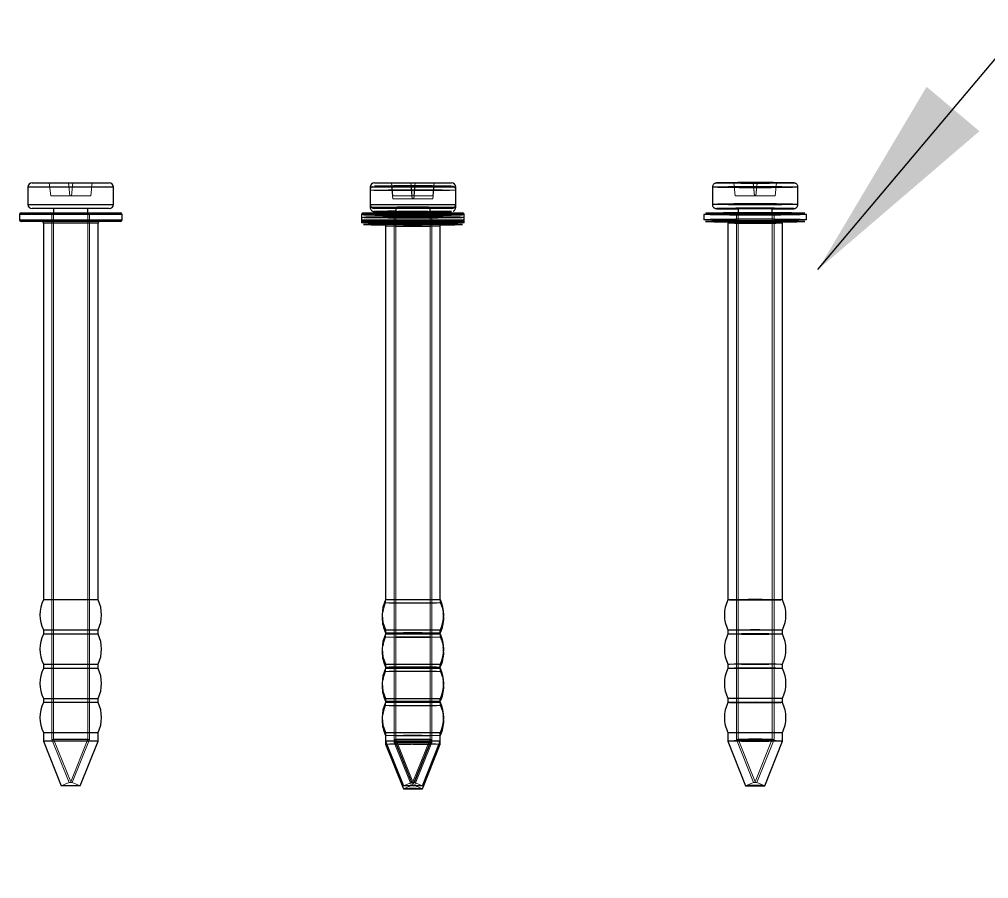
# Model space of a CAD drawing. Header units: millimetres. Extents: x 4892990 to 5673724, y 2128419 to 2381812.
# Drawn here: x 5652454.5 to 5652728.6, y 2380259.1 to 2380502.1 of the extents above; entities that cross this region are included whole.
import ezdxf

# ---------------------------------------------------------------- set-up
doc = ezdxf.new("R2010")
doc.units = ezdxf.units.MM
doc.header["$LTSCALE"] = 1000
doc.linetypes.add('HIDDEN', pattern=[0.375, 0.25, -0.125])
doc.layers.get('0').update_dxf_attribs({"linetype": 'CONTINUOUS'})
doc.dimstyles.new('SLDDIMSTYLE6', dxfattribs={"dimtxt": 0.18, "dimasz": 59.345215, "dimexe": 0, "dimexo": 0.0625, "dimgap": 0, "dimtad": 0, "dimtih": 1, "dimtoh": 1, "dimdec": 0, "dimrnd": 1e-09, "dimzin": 0, "dimdsep": 46, "dimsah": 1, "dimcen": 0.09, "dimadec": 0, "dimazin": 0, "dimtfac": 59.345215, "dimtdec": 0, "dimtofl": 0, "dimtmove": 0, "dimatfit": 3, "dimfxl": 1, "dimfrac": 2, "dimtolj": 1, "dimtzin": 0, "dimarcsym": 0})

msp = doc.modelspace()

# ---------------------------------------------------------------- linework, layer by layer
at = {"color": 7, "linetype": 'Continuous', "lineweight": 25, "ltscale": 20}
for p, q in [((5652456.89, 2380454.65), (5652456.89, 2380449.81)), ((5652458.1, 2380455.86), (5652479.88, 2380455.86)), ((5652481.09, 2380449.81), (5652481.09, 2380454.65)), ((5652553.69, 2380454.65), (5652553.69, 2380449.81)), ((5652554.9, 2380455.86), (5652576.68, 2380455.86)), ((5652577.89, 2380449.81), (5652577.89, 2380454.65)), ((5652650.49, 2380454.65), (5652650.49, 2380449.81)), ((5652674.69, 2380449.81), (5652674.69, 2380454.65)), ((5652553.69, 2380449.81), (5652553.69, 2380448.97)), ((5652577.89, 2380448.97), (5652577.89, 2380449.81)), ((5652454.47, 2380446.91), (5652454.47, 2380445.46)), ((5652454.96, 2380447.39), (5652483.03, 2380447.39)), ((5652468.99, 2380448.6), (5652458.1, 2380448.6)), ((5652464.15, 2380448.6), (5652464.15, 2380447.39)), ((5652479.88, 2380448.6), (5652468.99, 2380448.6)), ((5652473.83, 2380447.39), (5652473.83, 2380448.6)), ((5652483.51, 2380445.46), (5652483.51, 2380446.91)), ((5652551.27, 2380446.91), (5652551.27, 2380445.46)), ((5652551.76, 2380447.39), (5652565.79, 2380447.39)), ((5652576.68, 2380448.6), (5652554.9, 2380448.6)), ((5652560.95, 2380448.6), (5652560.95, 2380447.39)), ((5652565.79, 2380447.39), (5652579.83, 2380447.39)), ((5652570.63, 2380447.39), (5652570.63, 2380448.6)), ((5652580.31, 2380445.46), (5652580.31, 2380446.91)), ((5652648.07, 2380446.91), (5652648.07, 2380445.46)), ((5652657.75, 2380448.6), (5652657.75, 2380447.51)), ((5652667.43, 2380447.51), (5652667.43, 2380448.6)), ((5652677.11, 2380445.46), (5652677.11, 2380446.91)), ((5652483.03, 2380444.97), (5652454.96, 2380444.97)), ((5652461.25, 2380444.49), (5652461.25, 2380337.93)), ((5652476.74, 2380337.93), (5652476.74, 2380444.49)), ((5652551.27, 2380445.46), (5652551.27, 2380444.61)), ((5652565.79, 2380444.97), (5652551.76, 2380444.97)), ((5652558.05, 2380444.49), (5652558.05, 2380337.93)), ((5652579.83, 2380444.97), (5652565.79, 2380444.97)), ((5652573.54, 2380337.93), (5652573.54, 2380444.49)), ((5652580.31, 2380444.61), (5652580.31, 2380445.46)), ((5652654.85, 2380444.49), (5652654.85, 2380337.94)), ((5652670.34, 2380337.94), (5652670.34, 2380444.49)), ((5652476.74, 2380337.93), (5652461.25, 2380337.93)), ((5652565.79, 2380337.93), (5652558.05, 2380337.93)), ((5652573.54, 2380337.93), (5652565.79, 2380337.93)), ((5652461.25, 2380329.46), (5652461.25, 2380328.25)), ((5652461.25, 2380329.46), (5652476.74, 2380329.46)), ((5652476.74, 2380328.25), (5652461.25, 2380328.25)), ((5652476.74, 2380328.25), (5652476.74, 2380329.46)), ((5652558.05, 2380329.46), (5652558.05, 2380328.25)), ((5652558.05, 2380329.46), (5652573.54, 2380329.46)), ((5652565.79, 2380328.25), (5652558.05, 2380328.25)), ((5652573.54, 2380328.25), (5652565.79, 2380328.25)), ((5652573.54, 2380328.25), (5652573.54, 2380329.46)), ((5652654.85, 2380329.47), (5652654.85, 2380328.26)), ((5652670.34, 2380328.26), (5652670.34, 2380329.47)), ((5652461.25, 2380319.78), (5652461.25, 2380318.57)), ((5652461.25, 2380319.78), (5652476.74, 2380319.78)), ((5652476.74, 2380318.57), (5652461.25, 2380318.57)), ((5652476.74, 2380318.57), (5652476.74, 2380319.78)), ((5652558.05, 2380319.78), (5652558.05, 2380318.57)), ((5652558.05, 2380319.78), (5652573.54, 2380319.78)), ((5652565.79, 2380318.57), (5652558.05, 2380318.57)), ((5652573.54, 2380318.57), (5652565.79, 2380318.57)), ((5652573.54, 2380318.57), (5652573.54, 2380319.78)), ((5652654.85, 2380319.79), (5652654.85, 2380318.58)), ((5652670.34, 2380318.58), (5652670.34, 2380319.79)), ((5652461.25, 2380310.1), (5652461.25, 2380308.89)), ((5652461.25, 2380310.1), (5652476.74, 2380310.1)), ((5652476.74, 2380308.89), (5652476.74, 2380310.1)), ((5652558.05, 2380310.1), (5652558.05, 2380308.89)), ((5652558.05, 2380310.1), (5652573.54, 2380310.1)), ((5652573.54, 2380308.89), (5652573.54, 2380310.1)), ((5652654.85, 2380310.11), (5652654.85, 2380308.9)), ((5652670.34, 2380308.9), (5652670.34, 2380310.11)), ((5652476.74, 2380308.89), (5652461.25, 2380308.89)), ((5652565.79, 2380308.89), (5652558.05, 2380308.89)), ((5652573.54, 2380308.89), (5652565.79, 2380308.89)), ((5652461.25, 2380300.42), (5652461.25, 2380298)), ((5652461.25, 2380300.42), (5652476.74, 2380300.42)), ((5652461.25, 2380298), (5652466.3, 2380285.39)), ((5652476.74, 2380298), (5652461.25, 2380298)), ((5652471.69, 2380285.39), (5652476.74, 2380298)), ((5652476.74, 2380298), (5652476.74, 2380300.42)), ((5652558.05, 2380300.42), (5652558.05, 2380298)), ((5652558.05, 2380300.42), (5652573.54, 2380300.42)), ((5652558.05, 2380298), (5652563.1, 2380285.39)), ((5652558.05, 2380298), (5652558.05, 2380297.16)), ((5652565.79, 2380298), (5652558.05, 2380298)), ((5652573.54, 2380298), (5652565.79, 2380298)), ((5652568.49, 2380285.39), (5652573.54, 2380298)), ((5652573.54, 2380298), (5652573.54, 2380300.42)), ((5652573.54, 2380297.16), (5652573.54, 2380298)), ((5652654.85, 2380300.43), (5652654.85, 2380298.01)), ((5652654.85, 2380298.01), (5652659.9, 2380285.39)), ((5652665.29, 2380285.39), (5652670.34, 2380298.01)), ((5652670.34, 2380298.01), (5652670.34, 2380300.43)), ((5652558.05, 2380297.16), (5652563.1, 2380284.54)), ((5652568.49, 2380284.54), (5652573.54, 2380297.16)), ((5652471.69, 2380285.39), (5652466.3, 2380285.39)), ((5652565.79, 2380285.39), (5652563.1, 2380285.39)), ((5652568.49, 2380285.39), (5652565.79, 2380285.39))]:
    msp.add_line(p, q, dxfattribs=at)
at = {"color": 8, "linetype": 'Continuous', "lineweight": 25, "ltscale": 20}
for p, q in [((5652481.09, 2380454.65), (5652456.89, 2380454.65)), ((5652577.89, 2380454.65), (5652553.69, 2380454.65)), ((5652456.89, 2380449.81), (5652468.99, 2380449.81)), ((5652468.99, 2380449.81), (5652481.09, 2380449.81)), ((5652553.69, 2380449.81), (5652577.89, 2380449.81)), ((5652553.69, 2380448.97), (5652554.02, 2380448.99)), ((5652483.51, 2380446.91), (5652454.47, 2380446.91)), ((5652565.79, 2380446.91), (5652551.27, 2380446.91)), ((5652554.9, 2380447.76), (5652554.93, 2380447.75)), ((5652580.31, 2380446.91), (5652565.79, 2380446.91)), ((5652454.47, 2380445.46), (5652483.51, 2380445.46)), ((5652476.74, 2380444.49), (5652461.25, 2380444.49)), ((5652551.27, 2380445.46), (5652565.79, 2380445.46)), ((5652565.79, 2380444.49), (5652558.05, 2380444.49)), ((5652565.79, 2380445.46), (5652580.31, 2380445.46)), ((5652573.54, 2380444.49), (5652565.79, 2380444.49))]:
    msp.add_line(p, q, dxfattribs=at)
at = {"color": 7, "linetype": 'HIDDEN', "lineweight": 18, "ltscale": 20}
for p, q in [((5652456.89, 2380454.65), (5652468.99, 2380454.65)), ((5652463.33, 2380452.23), (5652462.94, 2380455.86)), ((5652468.77, 2380452.23), (5652468.39, 2380455.86)), ((5652468.99, 2380454.65), (5652481.09, 2380454.65)), ((5652469.22, 2380452.23), (5652469.6, 2380455.86)), ((5652474.66, 2380452.23), (5652475.04, 2380455.86)), ((5652553.69, 2380454.65), (5652577.89, 2380454.65)), ((5652560.13, 2380452.23), (5652559.74, 2380455.86)), ((5652559.74, 2380455.02), (5652565.19, 2380455.02)), ((5652560.13, 2380451.39), (5652559.74, 2380455.02)), ((5652559.74, 2380455.02), (5652559.74, 2380455.01)), ((5652560.13, 2380451.38), (5652559.74, 2380455.01)), ((5652559.74, 2380455.01), (5652565.19, 2380455.01)), ((5652565.57, 2380452.23), (5652565.19, 2380455.86)), ((5652566.4, 2380455.07), (5652565.19, 2380455.07)), ((5652565.57, 2380451.44), (5652565.19, 2380455.07)), ((5652565.19, 2380455.02), (5652565.19, 2380455.07)), ((5652565.19, 2380455.02), (5652565.57, 2380451.39)), ((5652565.19, 2380454.96), (5652565.19, 2380455.01)), ((5652565.19, 2380455.01), (5652565.57, 2380451.38)), ((5652565.57, 2380451.34), (5652565.19, 2380454.96)), ((5652565.19, 2380454.96), (5652566.4, 2380454.96)), ((5652566.02, 2380452.23), (5652566.4, 2380455.86)), ((5652566.02, 2380451.44), (5652566.4, 2380455.07)), ((5652566.4, 2380455.02), (5652566.02, 2380451.39)), ((5652566.4, 2380455.01), (5652566.02, 2380451.38)), ((5652566.02, 2380451.34), (5652566.4, 2380454.96)), ((5652566.4, 2380455.02), (5652566.4, 2380455.07)), ((5652566.4, 2380455.02), (5652571.84, 2380455.02)), ((5652566.4, 2380455.01), (5652571.84, 2380455.01)), ((5652566.4, 2380454.96), (5652566.4, 2380455.01)), ((5652571.46, 2380452.23), (5652571.84, 2380455.86)), ((5652571.46, 2380451.39), (5652571.84, 2380455.02)), ((5652571.46, 2380451.38), (5652571.84, 2380455.01)), ((5652571.84, 2380455.01), (5652571.84, 2380455.02)), ((5652576.67, 2380455.02), (5652576.68, 2380455.02)), ((5652651.71, 2380455.86), (5652651.75, 2380455.87)), ((5652661.99, 2380455.87), (5652656.54, 2380455.87)), ((5652656.93, 2380452.23), (5652656.54, 2380455.87)), ((5652656.54, 2380455.87), (5652656.54, 2380455.86)), ((5652656.93, 2380452.23), (5652656.54, 2380455.86)), ((5652661.99, 2380455.86), (5652656.54, 2380455.86)), ((5652663.2, 2380455.91), (5652661.99, 2380455.91)), ((5652662.37, 2380452.28), (5652661.99, 2380455.91)), ((5652661.99, 2380455.87), (5652661.99, 2380455.91)), ((5652661.99, 2380455.87), (5652662.37, 2380452.23)), ((5652661.99, 2380455.86), (5652662.37, 2380452.23)), ((5652661.99, 2380455.81), (5652661.99, 2380455.86)), ((5652662.37, 2380452.18), (5652661.99, 2380455.81)), ((5652661.99, 2380455.81), (5652663.2, 2380455.81)), ((5652662.82, 2380452.28), (5652663.2, 2380455.91)), ((5652663.2, 2380455.87), (5652662.82, 2380452.23)), ((5652663.2, 2380455.86), (5652662.82, 2380452.23)), ((5652662.82, 2380452.18), (5652663.2, 2380455.81)), ((5652663.2, 2380455.87), (5652663.2, 2380455.91)), ((5652668.64, 2380455.87), (5652663.2, 2380455.87)), ((5652668.64, 2380455.86), (5652663.2, 2380455.86)), ((5652663.2, 2380455.81), (5652663.2, 2380455.86)), ((5652668.26, 2380452.23), (5652668.64, 2380455.87)), ((5652668.26, 2380452.23), (5652668.64, 2380455.86)), ((5652668.64, 2380455.86), (5652668.64, 2380455.87)), ((5652463.33, 2380452.23), (5652468.77, 2380452.23)), ((5652469.22, 2380452.23), (5652468.77, 2380452.23)), ((5652469.22, 2380452.23), (5652474.66, 2380452.23)), ((5652565.57, 2380452.23), (5652560.13, 2380452.23)), ((5652566.02, 2380452.23), (5652565.57, 2380452.23)), ((5652571.46, 2380452.23), (5652566.02, 2380452.23)), ((5652662.37, 2380452.23), (5652656.93, 2380452.23)), ((5652656.93, 2380452.23), (5652656.93, 2380452.23)), ((5652662.37, 2380452.23), (5652656.93, 2380452.23)), ((5652662.37, 2380452.23), (5652662.37, 2380452.28)), ((5652662.82, 2380452.28), (5652662.37, 2380452.28)), ((5652662.37, 2380452.18), (5652662.37, 2380452.23)), ((5652662.37, 2380452.18), (5652662.82, 2380452.18)), ((5652662.82, 2380452.23), (5652662.82, 2380452.28)), ((5652668.26, 2380452.23), (5652662.82, 2380452.23)), ((5652668.26, 2380452.23), (5652662.82, 2380452.23)), ((5652662.82, 2380452.18), (5652662.82, 2380452.23)), ((5652668.26, 2380452.23), (5652668.26, 2380452.23)), ((5652481.09, 2380449.81), (5652456.89, 2380449.81)), ((5652577.89, 2380449.81), (5652553.69, 2380449.81)), ((5652560.13, 2380451.39), (5652565.57, 2380451.39)), ((5652560.13, 2380451.39), (5652560.13, 2380451.38)), ((5652560.13, 2380451.38), (5652565.57, 2380451.38)), ((5652565.57, 2380451.39), (5652565.57, 2380451.44)), ((5652566.02, 2380451.44), (5652565.57, 2380451.44)), ((5652565.57, 2380451.34), (5652565.57, 2380451.38)), ((5652565.57, 2380451.34), (5652566.02, 2380451.34)), ((5652566.02, 2380451.39), (5652566.02, 2380451.44)), ((5652566.02, 2380451.39), (5652571.46, 2380451.39)), ((5652566.02, 2380451.38), (5652571.46, 2380451.38)), ((5652566.02, 2380451.34), (5652566.02, 2380451.38)), ((5652571.46, 2380451.38), (5652571.46, 2380451.39)), ((5652454.47, 2380446.91), (5652483.51, 2380446.91)), ((5652463.67, 2380447.39), (5652463.67, 2380298.47)), ((5652464.15, 2380447.39), (5652464.15, 2380298.56)), ((5652473.83, 2380298.56), (5652473.83, 2380447.39)), ((5652474.32, 2380298.47), (5652474.32, 2380447.39)), ((5652551.27, 2380446.91), (5652580.31, 2380446.91)), ((5652560.47, 2380447.39), (5652560.47, 2380298.47)), ((5652560.95, 2380447.39), (5652560.95, 2380298.56)), ((5652570.63, 2380298.56), (5652570.63, 2380447.39)), ((5652571.12, 2380298.47), (5652571.12, 2380447.39)), ((5652657.27, 2380447.39), (5652657.27, 2380298.47)), ((5652657.75, 2380447.51), (5652657.75, 2380298.57)), ((5652667.43, 2380298.57), (5652667.43, 2380447.51)), ((5652667.92, 2380298.47), (5652667.92, 2380447.39)), ((5652483.51, 2380445.46), (5652454.47, 2380445.46)), ((5652461.25, 2380444.49), (5652476.74, 2380444.49)), ((5652580.31, 2380445.46), (5652551.27, 2380445.46)), ((5652558.05, 2380444.49), (5652573.54, 2380444.49)), ((5652558.05, 2380337.09), (5652557.34, 2380335.08)), ((5652558.05, 2380337.93), (5652558.05, 2380337.09)), ((5652573.54, 2380337.09), (5652573.54, 2380337.93)), ((5652558.05, 2380328.25), (5652558.05, 2380327.41)), ((5652573.54, 2380327.41), (5652573.54, 2380328.25)), ((5652558.05, 2380327.41), (5652557.34, 2380325.4)), ((5652558.05, 2380317.73), (5652557.34, 2380315.72)), ((5652558.05, 2380318.57), (5652558.05, 2380317.73)), ((5652573.54, 2380317.73), (5652573.54, 2380318.57)), ((5652558.05, 2380308.05), (5652557.34, 2380306.04)), ((5652558.05, 2380308.89), (5652558.05, 2380308.05)), ((5652573.54, 2380308.05), (5652573.54, 2380308.89)), ((5652474.32, 2380298.47), (5652463.67, 2380298.47)), ((5652463.67, 2380298.47), (5652468.54, 2380286.28)), ((5652464.15, 2380298.56), (5652468.99, 2380298.56)), ((5652464.15, 2380298.56), (5652468.99, 2380286.46)), ((5652468.99, 2380298.56), (5652473.83, 2380298.56)), ((5652468.99, 2380286.46), (5652473.83, 2380298.56)), ((5652469.44, 2380286.28), (5652474.32, 2380298.47)), ((5652565.79, 2380298.47), (5652560.47, 2380298.47)), ((5652560.47, 2380298.47), (5652565.34, 2380286.28)), ((5652560.47, 2380298.47), (5652560.47, 2380297.63)), ((5652560.95, 2380298.56), (5652570.63, 2380298.56)), ((5652560.95, 2380298.56), (5652565.79, 2380286.46)), ((5652560.95, 2380298.56), (5652560.95, 2380297.72)), ((5652565.79, 2380286.46), (5652570.63, 2380298.56)), ((5652571.12, 2380298.47), (5652565.79, 2380298.47)), ((5652566.24, 2380286.28), (5652571.12, 2380298.47)), ((5652570.63, 2380297.72), (5652570.63, 2380298.56)), ((5652571.12, 2380297.63), (5652571.12, 2380298.47)), ((5652657.27, 2380298.47), (5652662.14, 2380286.29)), ((5652657.75, 2380298.57), (5652662.59, 2380286.47)), ((5652662.59, 2380286.47), (5652667.43, 2380298.57)), ((5652663.04, 2380286.29), (5652667.92, 2380298.47)), ((5652560.47, 2380297.63), (5652565.34, 2380285.44)), ((5652560.95, 2380297.72), (5652565.79, 2380285.62)), ((5652565.79, 2380285.62), (5652570.63, 2380297.72)), ((5652566.24, 2380285.44), (5652571.12, 2380297.63)), ((5652468.54, 2380286.28), (5652466.3, 2380285.39)), ((5652469.44, 2380286.28), (5652468.54, 2380286.28)), ((5652471.69, 2380285.39), (5652469.44, 2380286.28)), ((5652565.34, 2380286.28), (5652563.1, 2380285.39)), ((5652565.34, 2380285.44), (5652563.1, 2380284.54)), ((5652565.79, 2380286.28), (5652565.34, 2380286.28)), ((5652566.24, 2380286.28), (5652565.79, 2380286.28)), ((5652568.49, 2380285.39), (5652566.24, 2380286.28)), ((5652568.49, 2380284.54), (5652566.24, 2380285.44)), ((5652662.14, 2380286.29), (5652659.9, 2380285.39)), ((5652665.29, 2380285.39), (5652663.04, 2380286.29))]:
    msp.add_line(p, q, dxfattribs=at)
at = {"color": 7, "linetype": 'HIDDEN', "lineweight": 18, "ltscale": 20, "flags": 128}
for points in [[(5652554.91, 2380455.01), (5652554.9, 2380455.02), (5652554.91, 2380455.02)], [(5652672.85, 2380455.89), (5652673.37, 2380455.87), (5652673.48, 2380455.86)], [(5652577.89, 2380453.81), (5652577.45, 2380453.83), (5652576.13, 2380453.86), (5652574.05, 2380453.88), (5652571.36, 2380453.9), (5652568.26, 2380453.91), (5652564.97, 2380453.91), (5652561.74, 2380453.91), (5652558.82, 2380453.89), (5652556.41, 2380453.87), (5652554.7, 2380453.85), (5652553.81, 2380453.82), (5652553.81, 2380453.79), (5652554.7, 2380453.76), (5652556.41, 2380453.74), (5652558.82, 2380453.72), (5652561.74, 2380453.71), (5652564.97, 2380453.7), (5652568.26, 2380453.7), (5652571.36, 2380453.71), (5652574.05, 2380453.73), (5652576.13, 2380453.75), (5652577.45, 2380453.78), (5652577.89, 2380453.81)], [(5652565.79, 2380445.94), (5652569.4, 2380445.94), (5652572.79, 2380445.95), (5652575.73, 2380445.97), (5652578.05, 2380445.99), (5652579.6, 2380446.02), (5652580.29, 2380446.05), (5652580.06, 2380446.09), (5652578.93, 2380446.12), (5652576.98, 2380446.14), (5652574.33, 2380446.16), (5652571.14, 2380446.18), (5652567.61, 2380446.19), (5652563.97, 2380446.19), (5652560.45, 2380446.18), (5652557.26, 2380446.16), (5652554.61, 2380446.14), (5652552.66, 2380446.12), (5652551.53, 2380446.09), (5652551.3, 2380446.05), (5652551.98, 2380446.02), (5652553.53, 2380445.99), (5652555.85, 2380445.97), (5652558.8, 2380445.95), (5652562.18, 2380445.94), (5652565.79, 2380445.94)], [(5652565.79, 2380446.42), (5652562.3, 2380446.43), (5652559.03, 2380446.44), (5652556.19, 2380446.46), (5652553.94, 2380446.48), (5652552.44, 2380446.51), (5652551.79, 2380446.54), (5652552.01, 2380446.57), (5652553.09, 2380446.6), (5652554.98, 2380446.62), (5652557.54, 2380446.65), (5652560.63, 2380446.66), (5652564.03, 2380446.67), (5652567.55, 2380446.67), (5652570.96, 2380446.66), (5652574.04, 2380446.65), (5652576.61, 2380446.62), (5652578.49, 2380446.6), (5652579.58, 2380446.57), (5652579.8, 2380446.54), (5652579.14, 2380446.51), (5652577.64, 2380446.48), (5652575.4, 2380446.46), (5652572.56, 2380446.44), (5652569.28, 2380446.43), (5652565.79, 2380446.42)], [(5652565.79, 2380446.5), (5652567.83, 2380446.5), (5652569.56, 2380446.51), (5652570.71, 2380446.53), (5652571.12, 2380446.55), (5652570.71, 2380446.56), (5652569.56, 2380446.58), (5652567.83, 2380446.59), (5652565.79, 2380446.59), (5652563.76, 2380446.59), (5652562.03, 2380446.58), (5652560.88, 2380446.56), (5652560.47, 2380446.55), (5652560.88, 2380446.53), (5652562.03, 2380446.51), (5652563.76, 2380446.5), (5652565.79, 2380446.5)], [(5652560.95, 2380447.76), (5652561.32, 2380447.77), (5652562.37, 2380447.79), (5652563.94, 2380447.8), (5652565.79, 2380447.8), (5652567.65, 2380447.8), (5652569.22, 2380447.79), (5652570.27, 2380447.77), (5652570.63, 2380447.76), (5652570.27, 2380447.74), (5652569.22, 2380447.73), (5652567.65, 2380447.72), (5652565.79, 2380447.71), (5652563.94, 2380447.72), (5652562.37, 2380447.73), (5652561.32, 2380447.74), (5652560.95, 2380447.76)], [(5652667.92, 2380447.39), (5652667.51, 2380447.41), (5652666.36, 2380447.42), (5652664.63, 2380447.43), (5652662.59, 2380447.44), (5652660.56, 2380447.43), (5652658.83, 2380447.42), (5652657.68, 2380447.41), (5652657.27, 2380447.39), (5652657.68, 2380447.37), (5652658.83, 2380447.36), (5652660.56, 2380447.35), (5652662.59, 2380447.34), (5652664.63, 2380447.35), (5652666.36, 2380447.36), (5652667.51, 2380447.37), (5652667.92, 2380447.39)], [(5652657.75, 2380448.52), (5652659.53, 2380448.51), (5652662.59, 2380448.51)], [(5652662.59, 2380448.51), (5652665.66, 2380448.51), (5652667.43, 2380448.52)], [(5652557.99, 2380444.72), (5652560.45, 2380444.73), (5652563.97, 2380444.74), (5652567.61, 2380444.74), (5652571.14, 2380444.73), (5652573.59, 2380444.72)], [(5652573.54, 2380444.23), (5652570.96, 2380444.24), (5652567.55, 2380444.25), (5652564.03, 2380444.25), (5652560.63, 2380444.24), (5652558.05, 2380444.23)], [(5652558.05, 2380444.02), (5652559.03, 2380444.02), (5652562.3, 2380444.01), (5652565.79, 2380444)], [(5652568.81, 2380443.58), (5652570.77, 2380443.59), (5652572.5, 2380443.61), (5652573.42, 2380443.63), (5652573.42, 2380443.65), (5652572.5, 2380443.68), (5652570.77, 2380443.69), (5652568.44, 2380443.71), (5652565.79, 2380443.71), (5652563.15, 2380443.71), (5652560.82, 2380443.69), (5652559.09, 2380443.68), (5652558.17, 2380443.65), (5652558.17, 2380443.63), (5652559.09, 2380443.61), (5652560.82, 2380443.59), (5652563.15, 2380443.58), (5652563.7, 2380443.58)], [(5652565.79, 2380444), (5652569.28, 2380444.01), (5652572.56, 2380444.02), (5652573.54, 2380444.02)], [(5652657.75, 2380444.86), (5652659.96, 2380444.85), (5652663.48, 2380444.85), (5652666.93, 2380444.85), (5652667.43, 2380444.86)], [(5652565.79, 2380337.02), (5652568.44, 2380337.03), (5652570.77, 2380337.04), (5652572.5, 2380337.06), (5652573.42, 2380337.08), (5652573.42, 2380337.1), (5652572.5, 2380337.13), (5652570.77, 2380337.14), (5652568.44, 2380337.15), (5652565.79, 2380337.16), (5652563.15, 2380337.15), (5652560.82, 2380337.14), (5652559.09, 2380337.13), (5652558.17, 2380337.1), (5652558.17, 2380337.08), (5652559.09, 2380337.06), (5652560.82, 2380337.04), (5652563.15, 2380337.03), (5652565.79, 2380337.02)], [(5652654.85, 2380337.94), (5652654.85, 2380337.94), (5652655.32, 2380337.91), (5652656.66, 2380337.89), (5652658.72, 2380337.88), (5652661.25, 2380337.87), (5652663.94, 2380337.87), (5652666.47, 2380337.88), (5652668.53, 2380337.89), (5652669.87, 2380337.91), (5652670.34, 2380337.94)], [(5652565.79, 2380328.69), (5652568.44, 2380328.69), (5652570.77, 2380328.67), (5652572.5, 2380328.66), (5652573.42, 2380328.63), (5652573.42, 2380328.61), (5652572.5, 2380328.59), (5652570.77, 2380328.57), (5652568.44, 2380328.56), (5652565.79, 2380328.55), (5652563.15, 2380328.56), (5652560.82, 2380328.57), (5652559.09, 2380328.59), (5652558.17, 2380328.61), (5652558.17, 2380328.63), (5652559.09, 2380328.66), (5652560.82, 2380328.67), (5652563.15, 2380328.69), (5652565.79, 2380328.69)], [(5652654.85, 2380328.26), (5652654.85, 2380328.26), (5652655.32, 2380328.23), (5652656.66, 2380328.21), (5652658.72, 2380328.2), (5652661.25, 2380328.19), (5652663.94, 2380328.19), (5652666.47, 2380328.2), (5652668.53, 2380328.21), (5652669.87, 2380328.23), (5652670.34, 2380328.26)], [(5652565.79, 2380327.34), (5652568.44, 2380327.35), (5652570.77, 2380327.36), (5652572.5, 2380327.38), (5652573.42, 2380327.4), (5652573.42, 2380327.42), (5652572.5, 2380327.45), (5652570.77, 2380327.46), (5652568.44, 2380327.48), (5652565.79, 2380327.48), (5652563.15, 2380327.48), (5652560.82, 2380327.46), (5652559.09, 2380327.45), (5652558.17, 2380327.42), (5652558.17, 2380327.4), (5652559.09, 2380327.38), (5652560.82, 2380327.36), (5652563.15, 2380327.35), (5652565.79, 2380327.34)], [(5652565.79, 2380319.01), (5652568.44, 2380319.01), (5652570.77, 2380318.99), (5652572.5, 2380318.98), (5652573.42, 2380318.95), (5652573.42, 2380318.93), (5652572.5, 2380318.91), (5652570.77, 2380318.89), (5652568.44, 2380318.88), (5652565.79, 2380318.87), (5652563.15, 2380318.88), (5652560.82, 2380318.89), (5652559.09, 2380318.91), (5652558.17, 2380318.93), (5652558.17, 2380318.95), (5652559.09, 2380318.98), (5652560.82, 2380318.99), (5652563.15, 2380319.01), (5652565.79, 2380319.01)], [(5652565.79, 2380317.66), (5652568.44, 2380317.67), (5652570.77, 2380317.68), (5652572.5, 2380317.7), (5652573.42, 2380317.72), (5652573.42, 2380317.74), (5652572.5, 2380317.77), (5652570.77, 2380317.78), (5652568.44, 2380317.8), (5652565.79, 2380317.8), (5652563.15, 2380317.8), (5652560.82, 2380317.78), (5652559.09, 2380317.77), (5652558.17, 2380317.74), (5652558.17, 2380317.72), (5652559.09, 2380317.7), (5652560.82, 2380317.68), (5652563.15, 2380317.67), (5652565.79, 2380317.66)], [(5652654.85, 2380318.58), (5652654.85, 2380318.58), (5652655.32, 2380318.55), (5652656.66, 2380318.53), (5652658.72, 2380318.52), (5652661.25, 2380318.51), (5652663.94, 2380318.51), (5652666.47, 2380318.52), (5652668.53, 2380318.53), (5652669.87, 2380318.55), (5652670.34, 2380318.58)], [(5652565.79, 2380309.33), (5652568.44, 2380309.33), (5652570.77, 2380309.31), (5652572.5, 2380309.3), (5652573.42, 2380309.27), (5652573.42, 2380309.25), (5652572.5, 2380309.23), (5652570.77, 2380309.21), (5652568.44, 2380309.2), (5652565.79, 2380309.19), (5652563.15, 2380309.2), (5652560.82, 2380309.21), (5652559.09, 2380309.23), (5652558.17, 2380309.25), (5652558.17, 2380309.27), (5652559.09, 2380309.3), (5652560.82, 2380309.31), (5652563.15, 2380309.33), (5652565.79, 2380309.33)], [(5652565.79, 2380307.98), (5652568.44, 2380307.99), (5652570.77, 2380308), (5652572.5, 2380308.02), (5652573.42, 2380308.04), (5652573.42, 2380308.06), (5652572.5, 2380308.09), (5652570.77, 2380308.1), (5652568.44, 2380308.12), (5652565.79, 2380308.12), (5652563.15, 2380308.12), (5652560.82, 2380308.1), (5652559.09, 2380308.09), (5652558.17, 2380308.06), (5652558.17, 2380308.04), (5652559.09, 2380308.02), (5652560.82, 2380308), (5652563.15, 2380307.99), (5652565.79, 2380307.98)], [(5652654.85, 2380308.9), (5652654.85, 2380308.9), (5652655.32, 2380308.87), (5652656.66, 2380308.85), (5652658.72, 2380308.84), (5652661.25, 2380308.83), (5652663.94, 2380308.83), (5652666.47, 2380308.84), (5652668.53, 2380308.85), (5652669.87, 2380308.87), (5652670.34, 2380308.9)], [(5652565.79, 2380299.65), (5652568.44, 2380299.65), (5652570.77, 2380299.63), (5652572.5, 2380299.62), (5652573.42, 2380299.59), (5652573.42, 2380299.57), (5652572.5, 2380299.55), (5652570.77, 2380299.53), (5652568.44, 2380299.52), (5652565.79, 2380299.52), (5652563.15, 2380299.52), (5652560.82, 2380299.53), (5652559.09, 2380299.55), (5652558.17, 2380299.57), (5652558.17, 2380299.59), (5652559.09, 2380299.62), (5652560.82, 2380299.63), (5652563.15, 2380299.65), (5652565.79, 2380299.65)], [(5652667.92, 2380298.47), (5652667.51, 2380298.49), (5652666.36, 2380298.51), (5652664.63, 2380298.52), (5652662.59, 2380298.52), (5652660.56, 2380298.52), (5652658.83, 2380298.51), (5652657.68, 2380298.49), (5652657.27, 2380298.47), (5652657.68, 2380298.46), (5652658.83, 2380298.44), (5652660.56, 2380298.43), (5652662.59, 2380298.43), (5652664.63, 2380298.43), (5652666.36, 2380298.44), (5652667.51, 2380298.46), (5652667.92, 2380298.47)], [(5652662.59, 2380298.52), (5652660.74, 2380298.53), (5652659.17, 2380298.54), (5652658.12, 2380298.55), (5652657.75, 2380298.57), (5652658.12, 2380298.58), (5652659.17, 2380298.6), (5652660.74, 2380298.61), (5652662.59, 2380298.61), (5652664.45, 2380298.61), (5652666.02, 2380298.6), (5652667.07, 2380298.58), (5652667.43, 2380298.57), (5652667.07, 2380298.55), (5652666.02, 2380298.54), (5652664.45, 2380298.53), (5652662.59, 2380298.52)], [(5652565.79, 2380297.58), (5652567.83, 2380297.59), (5652569.56, 2380297.6), (5652570.71, 2380297.61), (5652571.12, 2380297.63), (5652570.71, 2380297.65), (5652569.56, 2380297.66), (5652567.83, 2380297.67), (5652565.79, 2380297.68), (5652563.76, 2380297.67), (5652562.03, 2380297.66), (5652560.88, 2380297.65), (5652560.47, 2380297.63), (5652560.88, 2380297.61), (5652562.03, 2380297.6), (5652563.76, 2380297.59), (5652565.79, 2380297.58)], [(5652560.95, 2380297.72), (5652561.32, 2380297.74), (5652562.37, 2380297.75), (5652563.94, 2380297.76), (5652565.79, 2380297.76), (5652567.65, 2380297.76), (5652569.22, 2380297.75), (5652570.27, 2380297.74), (5652570.63, 2380297.72), (5652570.27, 2380297.71), (5652569.22, 2380297.69), (5652567.65, 2380297.68), (5652565.79, 2380297.68), (5652563.94, 2380297.68), (5652562.37, 2380297.69), (5652561.32, 2380297.71), (5652560.95, 2380297.72)], [(5652565.79, 2380285.44), (5652565.97, 2380285.44), (5652566.11, 2380285.44), (5652566.21, 2380285.44), (5652566.24, 2380285.44), (5652566.21, 2380285.44), (5652566.11, 2380285.45), (5652565.97, 2380285.45), (5652565.79, 2380285.45), (5652565.62, 2380285.45), (5652565.48, 2380285.45), (5652565.38, 2380285.44), (5652565.34, 2380285.44), (5652565.38, 2380285.44), (5652565.48, 2380285.44), (5652565.62, 2380285.44), (5652565.79, 2380285.44)], [(5652663.04, 2380286.29), (5652663.01, 2380286.29), (5652662.91, 2380286.29), (5652662.77, 2380286.29), (5652662.59, 2380286.29), (5652662.42, 2380286.29), (5652662.28, 2380286.29), (5652662.18, 2380286.29), (5652662.14, 2380286.29), (5652662.18, 2380286.29), (5652662.28, 2380286.28), (5652662.42, 2380286.28), (5652662.59, 2380286.28), (5652662.77, 2380286.28), (5652662.91, 2380286.28), (5652663.01, 2380286.29), (5652663.04, 2380286.29)]]:
    msp.add_lwpolyline(points, dxfattribs=at)
at = {"color": 8, "linetype": 'Continuous', "lineweight": 25, "ltscale": 20, "flags": 128}
for points in [[(5652577.57, 2380448.99), (5652577.78, 2380448.98), (5652577.89, 2380448.97)], [(5652667.43, 2380448.52), (5652668.48, 2380448.52), (5652670.1, 2380448.53)]]:
    msp.add_lwpolyline(points, dxfattribs=at)
at = {"color": 7, "linetype": 'Continuous', "lineweight": 25, "ltscale": 20, "flags": 128}
for points in [[(5652570.63, 2380447.67), (5652572.93, 2380447.68), (5652574.96, 2380447.7), (5652576.24, 2380447.73), (5652576.68, 2380447.76), (5652576.24, 2380447.78), (5652574.96, 2380447.81), (5652572.93, 2380447.83), (5652570.63, 2380447.84)], [(5652657.75, 2380447.28), (5652656.62, 2380447.28), (5652653.65, 2380447.3), (5652651.24, 2380447.32), (5652649.54, 2380447.35), (5652648.67, 2380447.38), (5652648.67, 2380447.41), (5652649.54, 2380447.44), (5652651.24, 2380447.46), (5652653.65, 2380447.49), (5652656.62, 2380447.5), (5652659.96, 2380447.51), (5652663.48, 2380447.51), (5652666.93, 2380447.51), (5652670.11, 2380447.49), (5652672.83, 2380447.47), (5652674.89, 2380447.45), (5652676.19, 2380447.42), (5652676.63, 2380447.39), (5652676.63, 2380447.39)], [(5652558.05, 2380444.23), (5652557.54, 2380444.23), (5652554.98, 2380444.2), (5652553.09, 2380444.18), (5652552.01, 2380444.15), (5652551.79, 2380444.12), (5652552.44, 2380444.09), (5652553.94, 2380444.06), (5652556.19, 2380444.04), (5652558.05, 2380444.02)], [(5652557.57, 2380444.13), (5652557.59, 2380444.13), (5652558.05, 2380444.15)], [(5652573.54, 2380444.02), (5652575.4, 2380444.04), (5652577.64, 2380444.06), (5652579.14, 2380444.09), (5652579.8, 2380444.12), (5652579.58, 2380444.15), (5652578.49, 2380444.18), (5652576.61, 2380444.2), (5652574.04, 2380444.23), (5652573.54, 2380444.23)], [(5652573.54, 2380444.15), (5652573.99, 2380444.13), (5652574.02, 2380444.13)], [(5652657.75, 2380444.91), (5652657.02, 2380444.92), (5652655.36, 2380444.94), (5652654.48, 2380444.96), (5652654.48, 2380444.98), (5652655.36, 2380445.01), (5652657.02, 2380445.02), (5652659.29, 2380445.04), (5652661.91, 2380445.04), (5652664.61, 2380445.04), (5652667.09, 2380445.03), (5652669.09, 2380445.02), (5652670.38, 2380444.99), (5652670.82, 2380444.97), (5652670.82, 2380444.97)], [(5652654.85, 2380329.47), (5652655.32, 2380329.49), (5652656.66, 2380329.51), (5652658.72, 2380329.52), (5652661.25, 2380329.53), (5652663.94, 2380329.53), (5652666.47, 2380329.52), (5652668.53, 2380329.51), (5652669.87, 2380329.49), (5652670.34, 2380329.47), (5652670.34, 2380329.47)], [(5652654.85, 2380319.79), (5652655.32, 2380319.81), (5652656.66, 2380319.83), (5652658.72, 2380319.85), (5652661.25, 2380319.85), (5652663.94, 2380319.85), (5652666.47, 2380319.85), (5652668.53, 2380319.83), (5652669.87, 2380319.81), (5652670.34, 2380319.79), (5652670.34, 2380319.79)], [(5652654.85, 2380310.11), (5652655.32, 2380310.13), (5652656.66, 2380310.15), (5652658.72, 2380310.17), (5652661.25, 2380310.17), (5652663.94, 2380310.17), (5652666.47, 2380310.17), (5652668.53, 2380310.15), (5652669.87, 2380310.13), (5652670.34, 2380310.11), (5652670.34, 2380310.11)], [(5652654.85, 2380300.43), (5652655.32, 2380300.45), (5652656.66, 2380300.47), (5652658.72, 2380300.49), (5652661.25, 2380300.49), (5652663.94, 2380300.49), (5652666.47, 2380300.49), (5652668.53, 2380300.47), (5652669.87, 2380300.45), (5652670.34, 2380300.43), (5652670.34, 2380300.43)], [(5652670.34, 2380298.01), (5652669.87, 2380298.03), (5652668.53, 2380298.05), (5652666.47, 2380298.07), (5652663.94, 2380298.07), (5652661.25, 2380298.07), (5652658.72, 2380298.07), (5652656.66, 2380298.05), (5652655.32, 2380298.03), (5652654.85, 2380298.01), (5652654.85, 2380298.01)], [(5652558.38, 2380297.18), (5652558.17, 2380297.17), (5652558.05, 2380297.16)], [(5652573.54, 2380297.16), (5652573.42, 2380297.17), (5652573.21, 2380297.18)], [(5652565.79, 2380284.52), (5652566.83, 2380284.52), (5652567.7, 2380284.53), (5652568.28, 2380284.53), (5652568.49, 2380284.54), (5652568.28, 2380284.55), (5652567.7, 2380284.56), (5652566.83, 2380284.57), (5652565.79, 2380284.57), (5652564.76, 2380284.57), (5652563.89, 2380284.56), (5652563.3, 2380284.55), (5652563.1, 2380284.54), (5652563.3, 2380284.53), (5652563.89, 2380284.53), (5652564.76, 2380284.52), (5652565.79, 2380284.52)], [(5652665.29, 2380285.39), (5652665.08, 2380285.4), (5652664.5, 2380285.41), (5652663.63, 2380285.41), (5652662.59, 2380285.41), (5652661.56, 2380285.41), (5652660.69, 2380285.41), (5652660.1, 2380285.4), (5652659.9, 2380285.39), (5652660.1, 2380285.38), (5652660.69, 2380285.37), (5652661.56, 2380285.37), (5652662.59, 2380285.37), (5652663.63, 2380285.37), (5652664.5, 2380285.37), (5652665.08, 2380285.38), (5652665.29, 2380285.39)]]:
    msp.add_lwpolyline(points, dxfattribs=at)
at = {"color": 7, "linetype": 'Continuous', "lineweight": 25, "ltscale": 400}
for centre, radius, start, end in [((5652458.1, 2380454.65), 1.21, 90, 180), ((5652479.88, 2380454.65), 1.21, 0, 90), ((5652554.9, 2380454.65), 1.21, 90, 180), ((5652576.68, 2380454.65), 1.21, 0, 90), ((5652661.35, 2379782.19), 673.77, 89.89409, 90.72212), ((5652664.59, 2379946.26), 509.7, 89.0723, 90.2248), ((5652458.1, 2380449.81), 1.21, 180, 270), ((5652479.88, 2380449.81), 1.21, 270, 0), ((5652554.9, 2380449.81), 1.21, 180, 270), ((5652576.68, 2380449.81), 1.21, 270, 0), ((5652454.96, 2380446.91), 0.484, 90, 180), ((5652483.03, 2380446.91), 0.484, 0, 90), ((5652551.76, 2380446.91), 0.484, 90, 180), ((5652559.93, 2380305.3), 142.55, 89.5898, 92.022), ((5652560.13, 2380615.69), 168.02, 268.228, 270.2816), ((5652579.83, 2380446.91), 0.484, 0, 90), ((5652662.59, 2379822.17), 624.9, 88.66858, 91.33142), ((5652662.57, 2379961.88), 486.84, 88.7149, 91.2782), ((5652659.27, 2380909.14), 460.63, 269.2154, 269.8108), ((5652662.59, 2380225.48), 223.17, 88.7573, 91.2427), ((5652454.96, 2380445.46), 0.484, 180, 270), ((5652460.77, 2380444.49), 0.484, 0, 90), ((5652477.22, 2380444.49), 0.484, 90, 180), ((5652483.03, 2380445.46), 0.484, 270, 0), ((5652551.76, 2380445.46), 0.484, 180, 270), ((5652557.52, 2380263.19), 181.53, 89.8507, 91.9719), ((5652557.57, 2380444.49), 0.484, 0, 90), ((5652574.02, 2380444.49), 0.484, 90, 180), ((5652574.53, 2380292.47), 152.26, 87.8241, 90.3532), ((5652579.83, 2380445.46), 0.484, 270, 0), ((5652662.59, 2379816.41), 629.21, 88.6777, 91.3223), ((5652656.18, 2380688.56), 243.71, 268.208, 270.3702), ((5652662.59, 2380108.51), 336.07, 88.6796, 91.3204), ((5652669.33, 2380661.13), 216.28, 269.498, 271.9345), ((5652667.91, 2380515.72), 70.81, 269.6119, 272.354), ((5652470.03, 2380333.7), 9.75, 154.25, 205.75), ((5652467.96, 2380333.7), 9.75, 334.25, 25.75), ((5652566.83, 2380333.7), 9.75, 154.25, 205.75), ((5652564.76, 2380333.7), 9.75, 334.25, 25.75), ((5652662.59, 2380001.36), 336.66, 88.6812, 91.3172), ((5652470.03, 2380324.02), 9.75, 154.25, 205.75), ((5652467.96, 2380324.02), 9.75, 334.25, 25.75), ((5652566.83, 2380324.02), 9.75, 154.25, 205.75), ((5652564.76, 2380324.02), 9.75, 334.25, 25.75), ((5652662.59, 2379992), 336.35, 88.6799, 91.3185), ((5652470.03, 2380314.34), 9.75, 154.25, 205.75), ((5652467.96, 2380314.34), 9.75, 334.25, 25.75), ((5652566.83, 2380314.34), 9.75, 154.25, 205.75), ((5652564.76, 2380314.34), 9.75, 334.25, 25.75), ((5652662.59, 2379982), 336.66, 88.6812, 91.3172), ((5652662.59, 2379972.32), 336.66, 88.6812, 91.3172), ((5652470.03, 2380304.66), 9.75, 154.25, 205.75), ((5652467.96, 2380304.66), 9.75, 334.25, 25.75), ((5652566.83, 2380304.66), 9.75, 154.25, 205.75), ((5652564.76, 2380304.66), 9.75, 334.25, 25.75)]:
    msp.add_arc(centre, radius, start, end, dxfattribs=at)
at = {"color": 7, "linetype": 'HIDDEN', "lineweight": 18, "ltscale": 400}
for centre, radius, start, end in [((5652565.84, 2379954.54), 500.6, 88.7602, 91.2512), ((5652565.75, 2380937.35), 482.45, 268.7117, 271.2982), ((5652662.59, 2380950.26), 495.75, 268.6014, 271.3986), ((5652662.56, 2380942.41), 486.68, 268.7217, 271.2859), ((5652565.8, 2380994.81), 545.98, 268.7298, 271.2695), ((5652565.79, 2379744.58), 704.51, 89.0422, 90.9578), ((5652659.43, 2380781.02), 331.33, 268.4537, 270.5464), ((5652665.75, 2380781.02), 331.33, 269.4536, 271.5463), ((5652565.79, 2379295.95), 1151.9, 89.75926, 90.24074), ((5652565.79, 2381599.56), 1151.9, 269.75926, 270.24074), ((5652662.59, 2381076.9), 630.16, 268.67969, 271.32031), ((5652661.38, 2380587.02), 138.47, 268.4982, 270.5012), ((5652663.47, 2381058.17), 610.92, 269.46418, 271.23459), ((5652663.81, 2380587.02), 138.47, 269.4988, 271.5018), ((5652561.13, 2380742.46), 298.01, 268.1043, 270.8963), ((5652563.45, 2380644.08), 200.04, 268.3154, 270.6721), ((5652565.79, 2379917.26), 526.94, 89.1579, 90.8421), ((5652565.79, 2381282.61), 839.04, 269.8579, 270.2068), ((5652569.28, 2380877.08), 432.61, 269.5381, 271.4613), ((5652567.8, 2380686.04), 241.99, 269.525, 271.4733), ((5652662.59, 2381070.82), 625.54, 268.66992, 271.33008), ((5652662.59, 2380779.52), 335.13, 268.6759, 271.3241), ((5652662.59, 2381264.64), 819.74, 269.66171, 270.33829), ((5652662.6, 2380666.4), 337.03, 268.682, 271.3153), ((5652662.6, 2380656.88), 337.18, 268.6827, 271.3147), ((5652662.6, 2380646.73), 336.71, 268.6808, 271.3165), ((5652662.6, 2380637.36), 337.03, 268.682, 271.3153), ((5652662.59, 2380634.5), 336.58, 268.6824, 271.3192), ((5652563.81, 2380513.95), 216.86, 268.4785, 270.5247), ((5652565.79, 2379794.12), 503.12, 89.1555, 90.8445), ((5652568.1, 2380477.6), 180.52, 269.2693, 271.7275)]:
    msp.add_arc(centre, radius, start, end, dxfattribs=at)
at = {"color": 8, "linetype": 'Continuous', "lineweight": 25, "ltscale": 400}
for centre, radius, start, end in [((5652659.43, 2380123.44), 331.33, 89.4536, 91.5463), ((5652665.75, 2380123.44), 331.33, 88.4537, 90.5464), ((5652662.59, 2379954.21), 495.75, 88.6014, 91.3986), ((5652652.91, 2380464.41), 15.85, 265.6294, 270.194), ((5652670.83, 2380503.8), 55.27, 269.8878, 272.7515), ((5652662.61, 2379843.56), 601.58, 88.66484, 91.33869)]:
    msp.add_arc(centre, radius, start, end, dxfattribs=at)
at = {"color": 7, "linetype": 'HIDDEN', "lineweight": 18, "ltscale": 20}
for points, knots in [([(5652554.33, 2380454.86), (5652554.28, 2380454.83), (5652554.13, 2380454.76), (5652553.91, 2380454.53), (5652553.73, 2380454.19), (5652553.71, 2380453.94), (5652553.71, 2380453.82)], [0, 0, 0, 0, 0.132518, 0.406601, 0.727288, 1, 1, 1, 1]), ([(5652577.89, 2380453.81), (5652577.88, 2380453.95), (5652577.85, 2380454.22), (5652577.66, 2380454.55), (5652577.44, 2380454.76), (5652577.23, 2380454.89), (5652577.06, 2380454.96), (5652576.94, 2380454.99), (5652576.9, 2380455), (5652576.87, 2380455)], [0, 0, 0, 0, 0.234354, 0.424891, 0.584067, 0.719044, 0.827454, 0.911242, 1, 1, 1, 1]), ([(5652662.59, 2380448.51), (5652663.09, 2380448.51), (5652664.55, 2380448.51), (5652666.25, 2380448.51), (5652667.25, 2380448.52), (5652667.43, 2380448.52)], [0, 0, 0, 0, 0.298421, 0.87027, 1, 1, 1, 1]), ([(5652565.79, 2380444.05), (5652565.35, 2380444.05), (5652564.77, 2380444.05), (5652564.22, 2380444.06), (5652564.08, 2380444.06)], [0, 0, 0, 0, 0.749334, 1, 1, 1, 1]), ([(5652569.24, 2380444.06), (5652568.96, 2380444.06), (5652567.91, 2380444.06), (5652566.69, 2380444.05), (5652565.79, 2380444.05)], [0, 0, 0, 0, 0.267911, 1, 1, 1, 1]), ([(5652574.36, 2380334.17), (5652574.33, 2380334.46), (5652574.25, 2380335.47), (5652573.84, 2380336.42), (5652573.54, 2380337.09)], [0, 0, 0, 0, 0.28439, 1, 1, 1, 1]), ([(5652574.36, 2380324.49), (5652574.33, 2380324.78), (5652574.25, 2380325.79), (5652573.84, 2380326.74), (5652573.54, 2380327.41)], [0, 0, 0, 0, 0.284417, 1, 1, 1, 1]), ([(5652574.36, 2380314.81), (5652574.33, 2380315.1), (5652574.25, 2380316.11), (5652573.84, 2380317.06), (5652573.54, 2380317.73)], [0, 0, 0, 0, 0.284458, 1, 1, 1, 1]), ([(5652574.36, 2380305.13), (5652574.33, 2380305.42), (5652574.25, 2380306.44), (5652573.84, 2380307.38), (5652573.54, 2380308.05)], [0, 0, 0, 0, 0.284468, 1, 1, 1, 1])]:
    msp.add_open_spline(points, degree=3, knots=knots, dxfattribs=at)
at = {"color": 7, "linetype": 'Continuous', "lineweight": 25, "ltscale": 20}
for points, knots in [([(5652652.92, 2380455.9), (5652652.74, 2380455.9), (5652652.06, 2380455.89), (5652651.81, 2380455.88), (5652651.58, 2380455.86), (5652651.45, 2380455.84), (5652651.28, 2380455.79), (5652651.04, 2380455.68), (5652650.78, 2380455.46), (5652650.57, 2380455.13), (5652650.47, 2380454.83), (5652650.5, 2380454.66), (5652650.51, 2380454.64)], [0, 0, 0, 0, 0.161134, 0.614763, 0.696179, 0.733332, 0.76481, 0.806559, 0.859918, 0.921822, 0.989629, 1, 1, 1, 1]), ([(5652674.67, 2380454.65), (5652674.68, 2380454.72), (5652674.69, 2380454.92), (5652674.57, 2380455.22), (5652674.37, 2380455.49), (5652674.15, 2380455.67), (5652673.95, 2380455.77), (5652673.8, 2380455.82), (5652673.7, 2380455.84), (5652673.62, 2380455.86), (5652673.49, 2380455.87), (5652673.34, 2380455.88), (5652673, 2380455.89), (5652672.8, 2380455.89)], [0, 0, 0, 0, 0.0390355, 0.1191179, 0.1838588, 0.2388021, 0.2847552, 0.3201879, 0.3502677, 0.3885988, 0.4605955, 0.6865453, 1, 1, 1, 1]), ([(5652553.69, 2380448.97), (5652553.71, 2380448.82), (5652553.74, 2380448.55), (5652553.93, 2380448.23), (5652554.14, 2380448.01), (5652554.35, 2380447.88), (5652554.53, 2380447.81), (5652554.65, 2380447.78), (5652554.73, 2380447.76), (5652554.77, 2380447.76), (5652554.79, 2380447.76)], [0, 0, 0, 0, 0.205319, 0.372139, 0.511549, 0.6298, 0.724726, 0.79811, 0.875847, 1, 1, 1, 1]), ([(5652577.17, 2380447.86), (5652577.25, 2380447.9), (5652577.43, 2380447.99), (5652577.68, 2380448.24), (5652577.86, 2380448.58), (5652577.87, 2380448.83), (5652577.88, 2380448.95)], [0, 0, 0, 0, 0.199846, 0.453238, 0.749892, 1, 1, 1, 1]), ([(5652650.51, 2380449.81), (5652650.51, 2380449.75), (5652650.5, 2380449.54), (5652650.62, 2380449.24), (5652650.82, 2380448.97), (5652651.04, 2380448.79), (5652651.24, 2380448.69), (5652651.38, 2380448.64), (5652651.48, 2380448.62), (5652651.57, 2380448.6), (5652651.69, 2380448.59), (5652651.95, 2380448.58), (5652652.32, 2380448.57), (5652652.92, 2380448.56), (5652652.99, 2380448.56)], [0, 0, 0, 0, 0.02996, 0.091379, 0.141049, 0.183174, 0.218418, 0.245593, 0.268662, 0.298061, 0.353279, 0.52657, 0.944724, 1, 1, 1, 1]), ([(5652667.43, 2380448.52), (5652668.1, 2380448.52), (5652669.61, 2380448.53), (5652671.46, 2380448.54), (5652672.91, 2380448.57), (5652673.38, 2380448.58), (5652673.61, 2380448.6), (5652673.74, 2380448.62), (5652673.91, 2380448.67), (5652674.15, 2380448.78), (5652674.41, 2380449), (5652674.61, 2380449.33), (5652674.72, 2380449.64), (5652674.69, 2380449.81), (5652674.68, 2380449.83)], [0, 0, 0, 0, 0.16639, 0.381578, 0.597112, 0.814444, 0.85345, 0.871252, 0.88633, 0.906332, 0.931896, 0.961554, 0.99404, 1, 1, 1, 1]), ([(5652654.85, 2380337.94), (5652654.58, 2380337.26), (5652654.03, 2380335.9), (5652653.81, 2380333.7), (5652654.03, 2380331.5), (5652654.58, 2380330.14), (5652654.85, 2380329.47)], [0, 0, 0, 0, 0.2500024, 0.5, 0.7499976, 1, 1, 1, 1]), ([(5652670.34, 2380329.47), (5652670.61, 2380330.14), (5652671.16, 2380331.5), (5652671.38, 2380333.7), (5652671.16, 2380335.9), (5652670.61, 2380337.26), (5652670.34, 2380337.94)], [0, 0, 0, 0, 0.250002, 0.5, 0.749998, 1, 1, 1, 1]), ([(5652557.34, 2380335.08), (5652557.34, 2380335.06), (5652557.09, 2380334.36), (5652557.04, 2380332.85), (5652557.22, 2380330.66), (5652557.77, 2380329.3), (5652558.05, 2380328.62)], [0, 0, 0, 0, 0.007748, 0.338504, 0.669249, 1, 1, 1, 1]), ([(5652573.54, 2380328.62), (5652573.81, 2380329.3), (5652574.35, 2380330.65), (5652574.59, 2380332.57), (5652574.42, 2380333.73), (5652574.36, 2380334.17)], [0, 0, 0, 0, 0.384231, 0.768455, 1, 1, 1, 1]), ([(5652654.85, 2380328.26), (5652654.58, 2380327.58), (5652654.03, 2380326.22), (5652653.81, 2380324.02), (5652654.03, 2380321.82), (5652654.58, 2380320.46), (5652654.85, 2380319.79)], [0, 0, 0, 0, 0.249995, 0.5, 0.749998, 1, 1, 1, 1]), ([(5652670.34, 2380319.79), (5652670.61, 2380320.46), (5652671.16, 2380321.82), (5652671.38, 2380324.02), (5652671.16, 2380326.22), (5652670.61, 2380327.58), (5652670.34, 2380328.26)], [0, 0, 0, 0, 0.250002, 0.5, 0.750006, 1, 1, 1, 1]), ([(5652557.34, 2380325.4), (5652557.34, 2380325.38), (5652557.09, 2380324.68), (5652557.04, 2380323.17), (5652557.22, 2380320.98), (5652557.77, 2380319.62), (5652558.05, 2380318.94)], [0, 0, 0, 0, 0.00777, 0.338511, 0.669263, 1, 1, 1, 1]), ([(5652573.54, 2380318.94), (5652573.81, 2380319.62), (5652574.35, 2380320.97), (5652574.59, 2380322.89), (5652574.42, 2380324.05), (5652574.36, 2380324.49)], [0, 0, 0, 0, 0.384234, 0.768485, 1, 1, 1, 1]), ([(5652654.85, 2380318.58), (5652654.58, 2380317.9), (5652654.03, 2380316.54), (5652653.81, 2380314.34), (5652654.03, 2380312.14), (5652654.58, 2380310.79), (5652654.85, 2380310.11)], [0, 0, 0, 0, 0.250002, 0.5, 0.750005, 1, 1, 1, 1]), ([(5652670.34, 2380310.11), (5652670.61, 2380310.79), (5652671.16, 2380312.14), (5652671.38, 2380314.34), (5652671.16, 2380316.54), (5652670.61, 2380317.9), (5652670.34, 2380318.58)], [0, 0, 0, 0, 0.249994, 0.5, 0.749998, 1, 1, 1, 1]), ([(5652557.34, 2380315.72), (5652557.34, 2380315.7), (5652557.09, 2380315), (5652557.04, 2380313.49), (5652557.22, 2380311.3), (5652557.77, 2380309.94), (5652558.05, 2380309.26)], [0, 0, 0, 0, 0.007771, 0.338519, 0.669256, 1, 1, 1, 1]), ([(5652573.54, 2380309.26), (5652573.81, 2380309.94), (5652574.35, 2380311.3), (5652574.59, 2380313.21), (5652574.42, 2380314.37), (5652574.36, 2380314.81)], [0, 0, 0, 0, 0.384251, 0.768494, 1, 1, 1, 1]), ([(5652654.85, 2380308.9), (5652654.58, 2380308.22), (5652654.03, 2380306.86), (5652653.81, 2380304.66), (5652654.03, 2380302.46), (5652654.58, 2380301.11), (5652654.85, 2380300.43)], [0, 0, 0, 0, 0.249995, 0.5, 0.749998, 1, 1, 1, 1]), ([(5652670.34, 2380300.43), (5652670.61, 2380301.11), (5652671.16, 2380302.46), (5652671.38, 2380304.66), (5652671.16, 2380306.86), (5652670.61, 2380308.22), (5652670.34, 2380308.9)], [0, 0, 0, 0, 0.250002, 0.5, 0.750006, 1, 1, 1, 1]), ([(5652557.34, 2380306.04), (5652557.34, 2380306.02), (5652557.09, 2380305.32), (5652557.04, 2380303.81), (5652557.22, 2380301.62), (5652557.77, 2380300.26), (5652558.05, 2380299.58)], [0, 0, 0, 0, 0.007793, 0.338526, 0.669271, 1, 1, 1, 1]), ([(5652573.54, 2380299.58), (5652573.81, 2380300.26), (5652574.35, 2380301.62), (5652574.59, 2380303.53), (5652574.42, 2380304.69), (5652574.36, 2380305.13)], [0, 0, 0, 0, 0.384248, 0.768514, 1, 1, 1, 1])]:
    msp.add_open_spline(points, degree=3, knots=knots, dxfattribs=at)

# ---------------------------------------------------------------- leaders
at = {"color": 7, "linetype": 'Continuous', "lineweight": 0, "ltscale": 20}
for points in [[(5652680.36, 2380431.36), (5652955.59, 2380758.7)], [(5652657.23, 2380042.81), (5652932.45, 2380370.16)]]:
    msp.add_leader(points, dimstyle='SLDDIMSTYLE6', dxfattribs=at)

doc.saveas('drawing.dxf')
